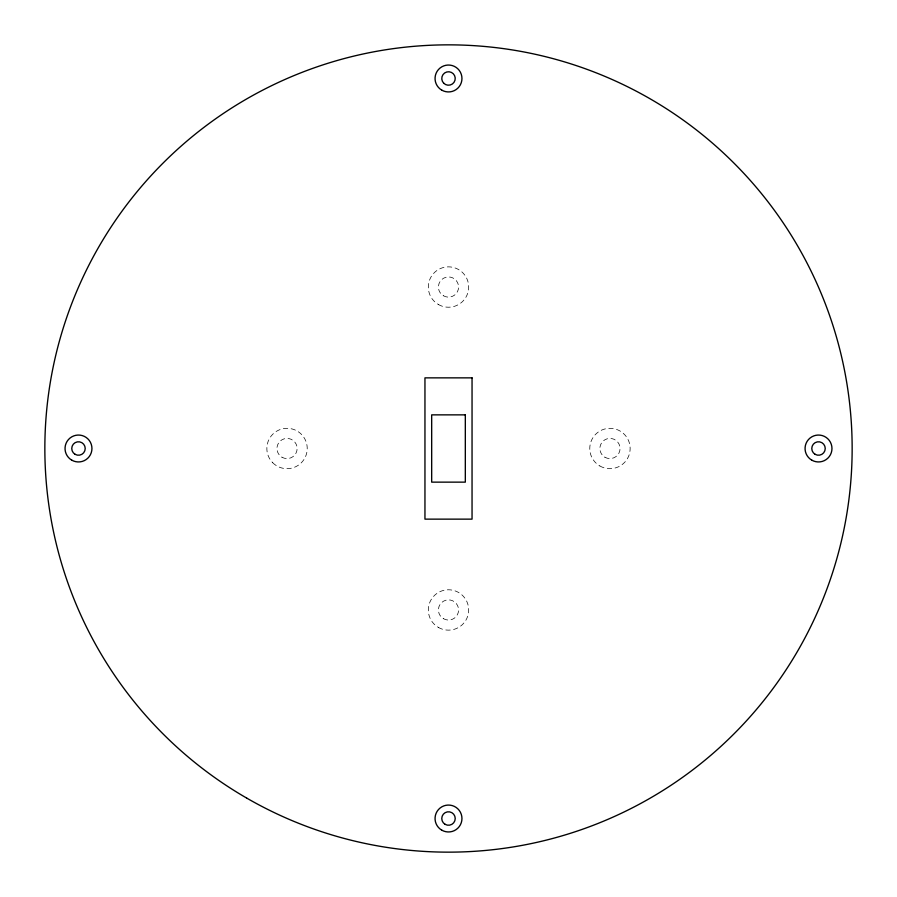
<?xml version="1.0" encoding="UTF-8"?>
<svg xmlns="http://www.w3.org/2000/svg" width="897" height="897" viewBox="0 0 897 897"><rect width="100%" height="100%" fill="white"/><g stroke="black" fill="none" stroke-linecap="round" stroke-linejoin="round"><path stroke-width="0.67" stroke-dasharray="4.49 3.36" d="M438.409 627.44A20.183 20.183 0 0 0 468.683 609.96A20.183 20.183 0 0 0 438.409 592.48A20.183 20.183 0 0 0 438.409 627.44M272.766 462.774A20.183 20.183 0 0 0 306.539 453.725A20.183 20.183 0 0 0 281.815 429.001A20.183 20.183 0 0 0 272.766 462.774M438.409 304.52A20.183 20.183 0 0 0 468.683 287.04A20.183 20.183 0 0 0 438.409 269.56A20.183 20.183 0 0 0 438.409 304.52M599.869 465.98A20.183 20.183 0 0 0 630.143 448.5A20.183 20.183 0 0 0 599.869 431.02A20.183 20.183 0 0 0 599.869 465.98M443.454 618.695A10.091 10.091 0 0 0 458.591 609.96A10.091 10.091 0 0 0 443.454 601.225A10.091 10.091 0 0 0 443.454 618.695M281.994 457.235A10.091 10.091 0 0 0 297.131 448.5A10.091 10.091 0 0 0 281.994 439.765A10.091 10.091 0 0 0 281.994 457.235M443.454 295.775A10.091 10.091 0 0 0 458.591 287.04A10.091 10.091 0 0 0 443.454 278.305A10.091 10.091 0 0 0 443.454 295.775M604.914 457.235A10.091 10.091 0 0 0 620.051 448.5A10.091 10.091 0 0 0 604.914 439.765A10.091 10.091 0 0 0 604.914 457.235"/><path stroke-width="1.35" d="M472.046 377.861L424.954 377.861L424.954 519.139L472.046 519.139L472.046 377.861M465.319 414.863L431.681 414.863L431.681 482.138L465.319 482.138L465.319 414.863M246.675 798.072A403.65 403.65 0 0 0 852.15 448.5A403.65 403.65 0 0 0 246.675 98.928A403.65 403.65 0 0 0 246.675 798.072M445.136 824.343A6.728 6.728 0 0 0 455.228 818.513A6.728 6.728 0 0 0 445.136 812.682A6.728 6.728 0 0 0 445.136 824.343M815.149 454.331A6.728 6.728 0 0 0 825.24 448.5A6.728 6.728 0 0 0 815.149 442.67A6.728 6.728 0 0 0 815.149 454.331M443.746 83.242A6.728 6.728 0 0 0 455.003 80.225A6.728 6.728 0 0 0 446.762 71.984A6.728 6.728 0 0 0 443.746 83.242M75.124 454.331A6.728 6.728 0 0 0 85.215 448.5A6.728 6.728 0 0 0 75.124 442.67A6.728 6.728 0 0 0 75.124 454.331M71.76 460.15A13.455 13.455 0 0 0 91.943 448.5A13.455 13.455 0 0 0 71.76 436.85A13.455 13.455 0 0 0 71.76 460.15M441.773 830.162A13.455 13.455 0 0 0 461.955 818.513A13.455 13.455 0 0 0 441.773 806.863A13.455 13.455 0 0 0 441.773 830.162M441.773 90.137A13.455 13.455 0 0 0 461.955 78.488A13.455 13.455 0 0 0 441.773 66.838A13.455 13.455 0 0 0 441.773 90.137M811.785 460.15A13.455 13.455 0 0 0 831.968 448.5A13.455 13.455 0 0 0 811.785 436.85A13.455 13.455 0 0 0 811.785 460.15"/></g></svg>
